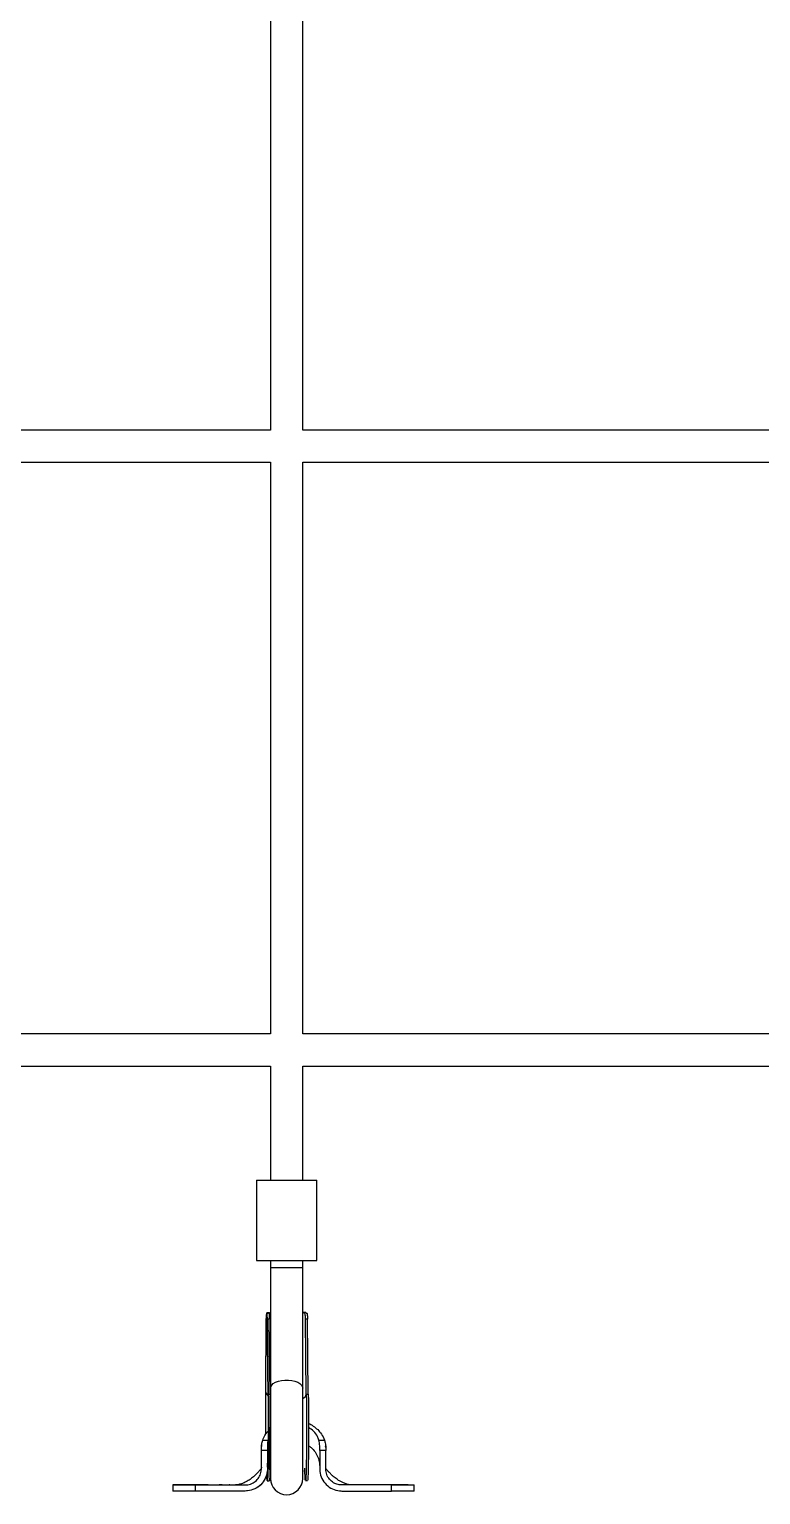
# Model space of a CAD drawing. Header units: millimetres. Extents: x -5107 to 5368, y -4871 to 3692.
# Drawn here: x -641 to -278, y 752 to 1480 of the extents above; entities that cross this region are included whole.
import ezdxf

# ---------------------------------------------------------------- set-up
doc = ezdxf.new("R2010")
doc.units = ezdxf.units.MM
doc.layers.add('DIKOM_ОБЪЕКТ', color=7, linetype='Continuous')

msp = doc.modelspace()

# ---------------------------------------------------------------- linework, layer by layer
at = {"layer": 'DIKOM_ОБЪЕКТ'}
for p, q in [((-521.09, 1564.59), (-521.09, 1280.59)), ((-505.09, 1280.59), (-505.09, 1564.59)), ((-521.09, 1280.59), (-805.09, 1280.59)), ((-221.09, 1280.59), (-505.09, 1280.59)), ((-805.09, 1264.59), (-521.09, 1264.59)), ((-521.09, 1264.59), (-521.09, 980.59)), ((-505.09, 980.59), (-505.09, 1264.59)), ((-505.09, 1264.59), (-221.09, 1264.59)), ((-521.09, 980.59), (-805.09, 980.59)), ((-221.09, 980.59), (-505.09, 980.59)), ((-805.09, 964.59), (-521.09, 964.59)), ((-521.09, 964.59), (-521.09, 907.93)), ((-505.09, 907.93), (-505.09, 964.59)), ((-505.09, 964.59), (-221.09, 964.59)), ((-528.09, 907.93), (-528.09, 867.93)), ((-528.09, 907.93), (-498.09, 907.93)), ((-498.09, 867.93), (-498.09, 907.93)), ((-528.09, 867.93), (-498.09, 867.93)), ((-521.09, 867.93), (-521.09, 864.48)), ((-505.09, 864.48), (-505.09, 867.93)), ((-521.09, 864.48), (-521.09, 804.61)), ((-521.09, 864.48), (-505.09, 864.48)), ((-505.09, 804.61), (-505.09, 864.48)), ((-523.41, 802.5), (-523.23, 839.18)), ((-522.78, 839.84), (-522.33, 801.44)), ((-521.76, 838.8), (-522.76, 838.79)), ((-522.33, 801.53), (-522.76, 838.79)), ((-521.64, 842.07), (-522.69, 842.06)), ((-521.27, 841.9), (-522.33, 841.9)), ((-521.33, 801.53), (-521.76, 838.8)), ((-503.61, 842.14), (-504.67, 842.13)), ((-503.4, 841.97), (-504.46, 841.97)), ((-503.33, 801.6), (-503.76, 838.87)), ((-502.77, 838.87), (-503.76, 838.87)), ((-502.33, 801.6), (-502.77, 838.87)), ((-522.33, 801.53), (-521.33, 801.53)), ((-522.33, 801.44), (-522.33, 801.53)), ((-521.33, 801.46), (-521.16, 800.79)), ((-521.09, 804.61), (-521.09, 759.65)), ((-505.09, 759.65), (-505.09, 804.61)), ((-503.33, 801.6), (-502.33, 801.6)), ((-521.09, 799.99), (-521.31, 800.1)), ((-525.65, 765.47), (-525.65, 773.6)), ((-522.65, 773.6), (-525.65, 773.6)), ((-525.56, 776.24), (-525.58, 775.54)), ((-524.98, 778.81), (-522.26, 778.81)), ((-522.65, 773.6), (-522.65, 765.47)), ((-497.03, 778.81), (-494.32, 778.81)), ((-493.65, 773.6), (-496.65, 773.6)), ((-496.65, 773.6), (-496.65, 765.47)), ((-493.68, 775.12), (-493.73, 775.81)), ((-493.68, 775.1), (-493.7, 775.82)), ((-493.65, 765.47), (-493.65, 773.6)), ((-525.65, 764.47), (-525.65, 765.47)), ((-522.65, 765.47), (-522.65, 764.47)), ((-521.28, 771.14), (-521.09, 771.47)), ((-496.65, 765.47), (-496.65, 764.47)), ((-493.65, 764.47), (-493.65, 765.47)), ((-522.7, 758.57), (-521.7, 758.57)), ((-503.71, 758.64), (-502.71, 758.65)), ((-564.37, 756.47), (-569.65, 756.47)), ((-569.65, 756.47), (-569.65, 753.47)), ((-561.15, 756.47), (-562.42, 756.47)), ((-558.37, 753.47), (-558.37, 756.47)), ((-558.37, 756.47), (-533.65, 756.47)), ((-533.65, 753.47), (-558.37, 753.47)), ((-528.67, 754.72), (-526.92, 755.76)), ((-527.03, 755.68), (-526.21, 756.43)), ((-485.65, 753.47), (-460.93, 753.47)), ((-460.93, 756.47), (-485.63, 756.47)), ((-460.93, 753.47), (-460.93, 756.47)), ((-456.79, 756.47), (-449.67, 756.47)), ((-449.65, 753.47), (-449.65, 756.47))]:
    msp.add_line(p, q, dxfattribs=at)
at = {"layer": 'DIKOM_ОБЪЕКТ', "flags": 128}
for points in [[(-521.09, 804.61), (-520.99, 805.26), (-520.53, 806.09), (-519.72, 806.85), (-518.6, 807.51), (-517.22, 808.03), (-515.65, 808.39), (-513.96, 808.58), (-512.23, 808.58), (-510.54, 808.39), (-508.97, 808.03), (-507.59, 807.51), (-506.47, 806.85), (-505.66, 806.09), (-505.2, 805.26), (-505.09, 804.61)], [(-523.37, 781.87), (-523.38, 783.01), (-523.4, 786.3), (-523.42, 789.61), (-523.43, 792.93), (-523.43, 796.21), (-523.42, 799.41), (-523.41, 802.5)], [(-522.33, 801.53), (-522.29, 798.4), (-522.26, 795.17), (-522.24, 791.87), (-522.23, 788.55), (-522.22, 785.24), (-522.22, 781.98), (-522.23, 778.8), (-522.24, 775.75), (-522.26, 772.86), (-522.29, 770.16), (-522.32, 767.69), (-522.36, 765.46), (-522.4, 763.51), (-522.45, 761.86), (-522.5, 760.53), (-522.56, 759.54), (-522.62, 758.89), (-522.68, 758.59), (-522.75, 758.65), (-522.81, 759.06), (-522.88, 759.82), (-522.94, 760.93), (-522.97, 761.67)], [(-521.33, 801.53), (-521.29, 798.4), (-521.26, 795.17), (-521.24, 791.87), (-521.23, 788.55), (-521.22, 785.24), (-521.22, 781.98), (-521.23, 778.81), (-521.24, 775.76), (-521.26, 772.87), (-521.29, 770.17), (-521.32, 767.69), (-521.36, 765.46), (-521.4, 763.52), (-521.45, 761.87), (-521.5, 760.54), (-521.56, 759.54), (-521.62, 758.89), (-521.68, 758.59), (-521.7, 758.57)], [(-503.33, 801.6), (-503.3, 798.47), (-503.27, 795.24), (-503.25, 791.94), (-503.23, 788.62), (-503.23, 785.31), (-503.23, 782.05), (-503.23, 778.88), (-503.24, 775.83), (-503.26, 772.94), (-503.29, 770.24), (-503.32, 767.76), (-503.36, 765.54), (-503.41, 763.59), (-503.45, 761.94), (-503.51, 760.61), (-503.56, 759.61), (-503.62, 758.96), (-503.69, 758.66), (-503.75, 758.72), (-503.81, 759.13), (-503.88, 759.89), (-503.94, 761), (-504.01, 762.43), (-504.07, 764.18), (-504.08, 764.76)], [(-502.33, 801.6), (-502.3, 798.47), (-502.27, 795.24), (-502.25, 791.95), (-502.23, 788.63), (-502.23, 785.31), (-502.23, 782.05), (-502.23, 778.88), (-502.24, 775.83), (-502.26, 772.94), (-502.29, 770.24), (-502.32, 767.76), (-502.36, 765.54), (-502.41, 763.59), (-502.45, 761.94), (-502.51, 760.61), (-502.56, 759.62), (-502.62, 758.96), (-502.69, 758.67), (-502.71, 758.65)], [(-521.16, 800.79), (-521.16, 800.78), (-521.09, 800.66)]]:
    msp.add_lwpolyline(points, dxfattribs=at)
at = {"layer": 'DIKOM_ОБЪЕКТ'}
for centre, radius, start, end in [((-520.73, 802.94), 2.72, 189.19538, 236.88205), ((-506.14, 802.17), 2.86, 291.35368, 348.62558), ((-513.09, 759.65), 8, 180, 0)]:
    msp.add_arc(centre, radius, start, end, dxfattribs=at)
for points, knots in [([(-522.31, 841.9), (-522.39, 841.95), (-522.72, 842.15), (-523, 842.03), (-523.18, 841.46), (-523.22, 840.48), (-523.22, 839.6), (-523.23, 839.18)], [0, 0, 0, 0, 0.081578, 0.324234, 0.554219, 0.789113, 1, 1, 1, 1]), ([(-522.76, 838.79), (-522.77, 839.29), (-522.79, 840.29), (-522.77, 841.33), (-522.67, 841.87), (-522.42, 841.85), (-522.33, 841.84)], [0, 0, 0, 0, 0.282221, 0.564514, 0.843707, 1, 1, 1, 1]), ([(-521.27, 841.84), (-521.38, 841.85), (-521.65, 841.86), (-521.77, 841.31), (-521.79, 840.31), (-521.77, 839.32), (-521.76, 838.8)], [0, 0, 0, 0, 0.180751, 0.441765, 0.705651, 1, 1, 1, 1]), ([(-521.64, 842.01), (-521.56, 842.03), (-521.43, 842.06), (-521.19, 841.92), (-521.09, 841.86)], [0, 0, 0, 0, 0.6247806, 1, 1, 1, 1]), ([(-503.76, 838.87), (-503.77, 839.36), (-503.78, 840.36), (-503.85, 841.42), (-504.1, 841.96), (-504.51, 842.03), (-504.95, 841.81), (-505.11, 841.73)], [0, 0, 0, 0, 0.224289, 0.448655, 0.669989, 0.880398, 1, 1, 1, 1]), ([(-505.09, 841.95), (-505, 842.01), (-504.8, 842.14), (-504.71, 842.1), (-504.67, 842.07)], [0, 0, 0, 0, 0.485353, 1, 1, 1, 1]), ([(-503.61, 842.08), (-503.68, 842.1), (-503.76, 842.13), (-503.94, 842), (-503.99, 841.97)], [0, 0, 0, 0, 0.73809, 1, 1, 1, 1]), ([(-503.4, 841.91), (-503.28, 841.92), (-503, 841.92), (-502.85, 841.34), (-502.78, 840.33), (-502.77, 839.36), (-502.77, 838.87)], [0, 0, 0, 0, 0.189939, 0.454986, 0.723249, 1, 1, 1, 1]), ([(-522.15, 800.71), (-522.14, 799.64), (-522.11, 797.53), (-522.08, 794.26), (-522.06, 791.05), (-522.04, 787.94), (-522.02, 784.97), (-522, 781.3), (-521.99, 777.18), (-521.97, 773), (-521.95, 769.72), (-521.91, 767.28), (-521.85, 765.58), (-521.75, 764.56), (-521.66, 764.02), (-521.54, 763.99), (-521.5, 763.98)], [0, 0, 0, 0, 0.070744, 0.139244, 0.205479, 0.269428, 0.331072, 0.390399, 0.501912, 0.604078, 0.696877, 0.780344, 0.854565, 0.919681, 0.975897, 1, 1, 1, 1]), ([(-502.23, 787.03), (-502.23, 787.03), (-501.38, 786.73), (-499.8, 785.73), (-497.61, 784.03), (-495.6, 781.72), (-494.77, 779.84), (-494.32, 778.81)], [0, 0, 0, 0, 0.0007716, 0.2276869, 0.4706732, 0.7134381, 1, 1, 1, 1]), ([(-524.98, 778.81), (-524.81, 779.25), (-524.14, 780.93), (-523.1, 782.57), (-522.06, 783.52), (-522.01, 783.56)], [0, 0, 0, 0, 0.250071, 0.969363, 1, 1, 1, 1]), ([(-497.03, 778.81), (-497.24, 779.39), (-497.82, 780.97), (-499.51, 783.26), (-501.32, 784.46), (-502.23, 785.06)], [0, 0, 0, 0, 0.222978, 0.60896, 1, 1, 1, 1]), ([(-525.65, 774.68), (-525.62, 775.38), (-525.58, 776.79), (-525.18, 778.13), (-524.98, 778.81)], [0, 0, 0, 0, 0.492145, 1, 1, 1, 1]), ([(-525.65, 773.6), (-525.65, 773.7), (-525.65, 774.06), (-525.65, 774.42), (-525.65, 774.68)], [0, 0, 0, 0, 0.256317, 1, 1, 1, 1]), ([(-522.26, 778.81), (-522.29, 778.73), (-522.4, 778.33), (-522.63, 777.27), (-522.65, 775.6), (-522.65, 774.27), (-522.65, 773.6)], [0, 0, 0, 0, 0.048359, 0.2421391, 0.6189409, 1, 1, 1, 1]), ([(-502.24, 776.06), (-501.78, 775.74), (-500.51, 774.88), (-498.89, 772.92), (-497.44, 770.29), (-496.78, 767.78), (-496.65, 766.13), (-496.65, 765.52), (-496.65, 765.45)], [0, 0, 0, 0, 0.13498, 0.367159, 0.602677, 0.852668, 0.983506, 1, 1, 1, 1]), ([(-496.65, 773.6), (-496.65, 773.69), (-496.65, 774.11), (-496.65, 774.88), (-496.62, 776.55), (-496.86, 777.85), (-497.03, 778.81)], [0, 0, 0, 0, 0.048445, 0.242263, 0.436066, 1, 1, 1, 1]), ([(-494.32, 778.81), (-494.12, 778.16), (-493.72, 776.82), (-493.67, 775.4), (-493.65, 774.69)], [0, 0, 0, 0, 0.491615, 1, 1, 1, 1]), ([(-493.65, 774.68), (-493.65, 774.59), (-493.65, 774.23), (-493.65, 773.87), (-493.65, 773.6)], [0, 0, 0, 0, 0.25633, 1, 1, 1, 1]), ([(-525.65, 765.29), (-525.65, 765.19), (-525.65, 765.02), (-525.66, 764.97), (-525.67, 764.92), (-525.69, 764.84), (-525.7, 764.81), (-525.71, 764.78), (-525.72, 764.75), (-525.74, 764.68), (-525.84, 764.44), (-526.38, 763.75), (-527.28, 762.83), (-528.48, 761.57), (-529.57, 760.56), (-530.45, 759.85), (-531.37, 759.19), (-532.46, 758.49), (-533.89, 757.72), (-535.63, 757.01), (-537.45, 756.53), (-538.15, 756.49), (-538.52, 756.47)], [0, 0, 0, 0, 0.01819, 0.034394, 0.052854, 0.056714, 0.058316, 0.059778, 0.061258, 0.06295, 0.067437, 0.09197, 0.171063, 0.268633, 0.337572, 0.396364, 0.442787, 0.502187, 0.593503, 0.710967, 0.847913, 1, 1, 1, 1]), ([(-522.65, 764.47), (-522.65, 764.38), (-522.65, 763.96), (-522.77, 762.29), (-523.58, 759.53), (-525.79, 756.47), (-528.89, 754.32), (-531.68, 753.53), (-533.28, 753.48), (-533.65, 753.47)], [0, 0, 0, 0, 0.014809, 0.074109, 0.290034, 0.505958, 0.720946, 0.936016, 1, 1, 1, 1]), ([(-533.65, 756.47), (-533.42, 756.47), (-532.3, 756.5), (-530.31, 757.03), (-528.04, 758.55), (-526.4, 760.73), (-525.72, 762.84), (-525.66, 764.1), (-525.65, 764.47)], [0, 0, 0, 0, 0.054117, 0.268331, 0.482536, 0.697286, 0.911982, 1, 1, 1, 1]), ([(-522.65, 765.4), (-522.65, 765.49), (-522.65, 765.66), (-522.64, 765.99), (-522.6, 766.68), (-522.55, 767.45), (-522.36, 768.04), (-522.32, 768.19)], [0, 0, 0, 0, 0.102278, 0.18961, 0.350694, 0.838098, 1, 1, 1, 1]), ([(-496.65, 764.47), (-496.65, 764.38), (-496.64, 763.96), (-496.53, 762.3), (-495.73, 759.55), (-493.53, 756.5), (-490.45, 754.34), (-487.65, 753.53), (-486.03, 753.48), (-485.65, 753.47)], [0, 0, 0, 0, 0.014809, 0.07411, 0.288782, 0.503467, 0.71806, 0.933096, 1, 1, 1, 1]), ([(-480.68, 756.47), (-480.99, 756.48), (-481.59, 756.51), (-483.12, 756.86), (-484.68, 757.41), (-486.18, 758.12), (-487.42, 758.85), (-488.54, 759.62), (-489.48, 760.35), (-490.54, 761.3), (-491.59, 762.44), (-492.51, 763.32), (-493.16, 764.03), (-493.47, 764.48), (-493.55, 764.68), (-493.57, 764.73), (-493.58, 764.76), (-493.59, 764.78), (-493.6, 764.81), (-493.63, 764.89), (-493.63, 764.9), (-493.64, 765.01), (-493.65, 765.05), (-493.65, 765.37), (-493.65, 765.77), (-493.65, 766.12)], [0, 0, 0, 0, 0.1241109, 0.2381004, 0.3399201, 0.4256482, 0.5083293, 0.5579004, 0.6112707, 0.6761398, 0.7572195, 0.8239929, 0.8645853, 0.8837863, 0.8871755, 0.888512, 0.88968, 0.8907724, 0.8919008, 0.8944828, 0.9117922, 0.925079, 0.9328091, 0.9419561, 1, 1, 1, 1]), ([(-485.63, 756.47), (-485.73, 756.47), (-486.19, 756.47), (-487.39, 756.6), (-489.33, 757.22), (-491.44, 758.72), (-493.01, 760.96), (-493.6, 763), (-493.64, 764.18), (-493.65, 764.47)], [0, 0, 0, 0, 0.022068, 0.110599, 0.289026, 0.502898, 0.717718, 0.931833, 1, 1, 1, 1]), ([(-505.09, 763.63), (-505.09, 763.63), (-504.95, 763.48), (-504.85, 763.41), (-504.78, 763.46), (-504.75, 763.48)], [0, 0, 0, 0, 0.023994, 0.648708, 1, 1, 1, 1]), ([(-558.37, 753.47), (-558.44, 753.47), (-558.82, 753.47), (-560.4, 753.47), (-562.72, 753.47), (-565.24, 753.47), (-567.13, 753.47), (-568.57, 753.47), (-569.39, 753.47), (-569.73, 753.47), (-569.64, 753.47), (-569.63, 753.47)], [0, 0, 0, 0, 0.011383, 0.056976, 0.240197, 0.388685, 0.541484, 0.68998, 0.842774, 0.991264, 1, 1, 1, 1]), ([(-569.63, 756.47), (-569.63, 756.47), (-569.73, 756.47), (-569.37, 756.47), (-568.52, 756.47), (-567.08, 756.47), (-565.14, 756.47), (-562.37, 756.47), (-559.87, 756.47), (-558.37, 756.47)], [0, 0, 0, 0, 0.012296, 0.165143, 0.313682, 0.466528, 0.615071, 0.767915, 1, 1, 1, 1]), ([(-561.38, 756.47), (-561.99, 756.47), (-563.2, 756.47), (-563.99, 756.47), (-564.37, 756.47)], [0, 0, 0, 0, 0.507942, 1, 1, 1, 1]), ([(-556.77, 756.47), (-558.07, 756.47), (-560.56, 756.47), (-562.9, 756.47), (-564.01, 756.47)], [0, 0, 0, 0, 0.521835, 1, 1, 1, 1]), ([(-552.04, 756.47), (-553.35, 756.47), (-555.86, 756.47), (-557.82, 756.47), (-558.76, 756.47)], [0, 0, 0, 0, 0.522541, 1, 1, 1, 1]), ([(-545.2, 756.47), (-545.18, 756.47), (-545.11, 756.47), (-545.52, 756.47), (-546.07, 756.47), (-546.58, 756.47), (-546.67, 756.47)], [0, 0, 0, 0, 0.106445, 0.508279, 0.910133, 1, 1, 1, 1]), ([(-541.31, 756.48), (-541.36, 756.48), (-541.46, 756.48), (-541.55, 756.48), (-541.6, 756.48)], [0, 0, 0, 0, 0.499184, 1, 1, 1, 1]), ([(-526.77, 755.88), (-526.71, 755.93), (-526.6, 756.02), (-526.48, 756.12), (-526.42, 756.17)], [0, 0, 0, 0, 0.499816, 1, 1, 1, 1]), ([(-480.22, 756.48), (-480.28, 756.48), (-480.41, 756.48), (-480.55, 756.48), (-480.62, 756.48)], [0, 0, 0, 0, 0.498436, 1, 1, 1, 1]), ([(-460.28, 756.47), (-461.21, 756.47), (-463.16, 756.47), (-465.66, 756.47), (-466.97, 756.47)], [0, 0, 0, 0, 0.477568, 1, 1, 1, 1]), ([(-452.75, 756.47), (-453.67, 756.47), (-456.8, 756.47), (-459.94, 756.47), (-462.16, 756.47)], [0, 0, 0, 0, 0.291679, 1, 1, 1, 1]), ([(-460.93, 756.47), (-460.85, 756.47), (-460.43, 756.47), (-458.72, 756.47), (-456.3, 756.47), (-453.77, 756.47), (-451.93, 756.47), (-450.59, 756.47), (-449.78, 756.47), (-449.71, 756.47), (-449.67, 756.47)], [0, 0, 0, 0, 0.012382, 0.061909, 0.261131, 0.409637, 0.562455, 0.710965, 0.863783, 1, 1, 1, 1]), ([(-449.66, 753.47), (-449.71, 753.47), (-449.8, 753.47), (-450.64, 753.47), (-451.98, 753.47), (-453.85, 753.47), (-456.04, 753.47), (-458.42, 753.47), (-460.09, 753.47), (-460.93, 753.47)], [0, 0, 0, 0, 0.144051, 0.292531, 0.445317, 0.593796, 0.746587, 0.872009, 1, 1, 1, 1])]:
    msp.add_open_spline(points, degree=3, knots=knots, dxfattribs=at)

doc.saveas('drawing.dxf')
